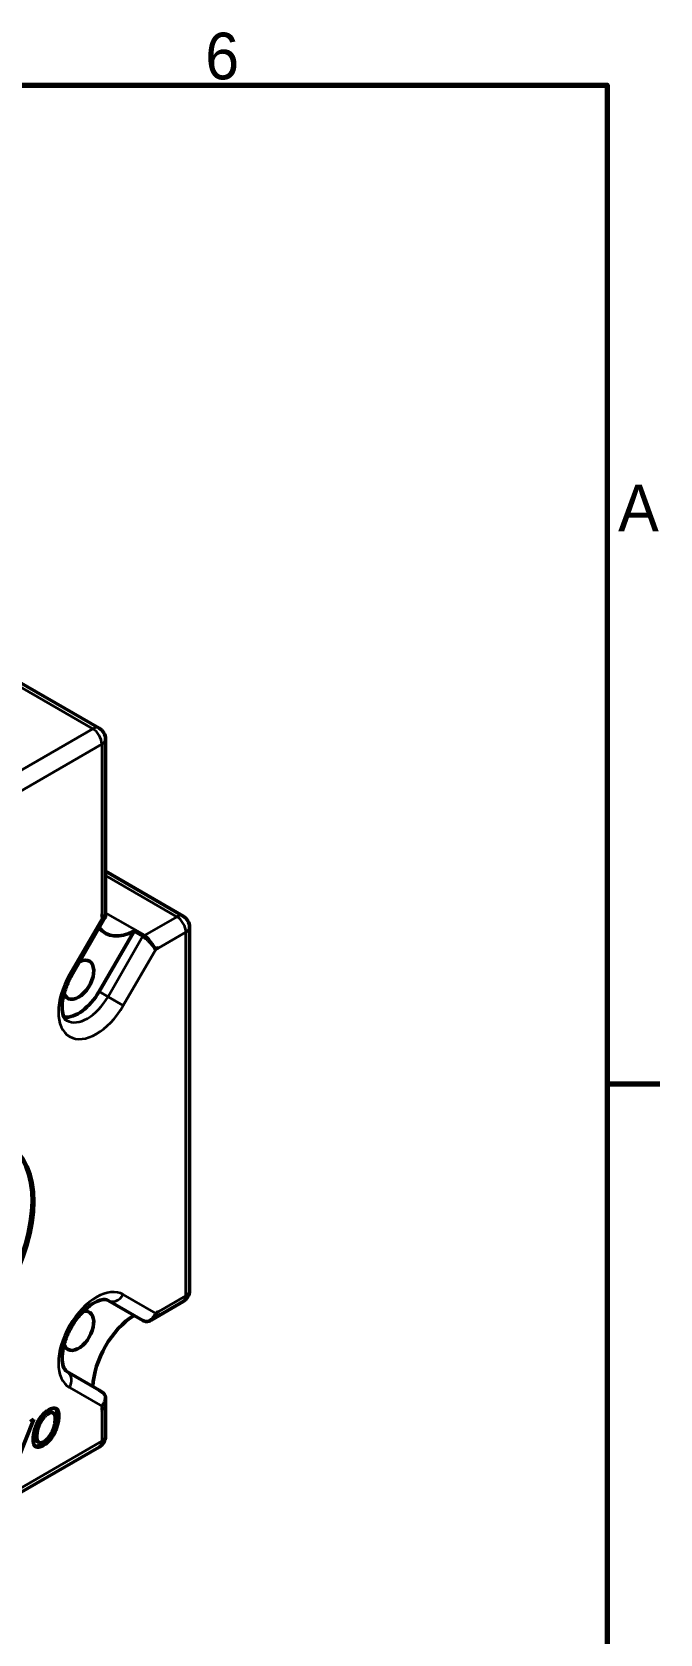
# Model space of a CAD drawing. Header units: millimetres. Extents: x -582 to 755, y -119 to 351.
# Drawn here: x -123.7 to -74.1, y 216.4 to 343 of the extents above; entities that cross this region are included whole.
import ezdxf

# ---------------------------------------------------------------- set-up
doc = ezdxf.new("R2010")
doc.units = ezdxf.units.MM
doc.header["$LTSCALE"] = 1.2
for name, color, linetype, lineweight in [('경계(ISO)', 7, 'Continuous', 70), ('외형선(ISO)', 7, 'Continuous', 50), ('좁은 외형선(ISO)', 7, 'Continuous', 35)]:
    doc.layers.add(name, color=color, linetype=linetype, lineweight=lineweight)
doc.styles.add('레이블 문자 (JIS)', font='')
doc.styles.get('레이블 문자 (JIS)').set_extended_font_data('Gulim')

# ---------------------------------------------------------------- blocks, each defined once
blk = doc.blocks.new('경계 Default Border')
at = {"layer": '경계(ISO)'}
blk.add_line((410, 222.75), (413.4, 222.75), dxfattribs=at)
at = {"layer": '경계(ISO)', "flags": 128}
blk.add_lwpolyline([(10, 10), (10, 287), (410, 287), (410, 10), (10, 10)], dxfattribs=at)
at = {"layer": '경계(ISO)', "char_height": 3, "attachment_point": 7, "style": '레이블 문자 (JIS)'}
for s, insert in [('6', (384.15, 287.33)), ('A', (410.71, 258.29))]:
    blk.add_mtext(s, dxfattribs=dict(at, insert=insert))

msp = doc.modelspace()

# ---------------------------------------------------------------- linework, layer by layer
at = {"layer": '외형선(ISO)', "color": 0}
for p, q in [((-118.4261, 287.9977), (-126.9114, 292.8966)), ((-117.9261, 273.1695), (-117.9261, 287.1316)), ((-111.7793, 273.1374), (-117.9261, 276.6863)), ((-120.6094, 268.4259), (-117.9405, 273.0485)), ((-118.219, 273.2218), (-118.2002, 273.2543)), ((-118.2002, 273.2543), (-118.2005, 273.2545)), ((-115.6732, 271.9483), (-118.4325, 267.1691)), ((-115.6732, 271.9483), (-114.9661, 271.5401)), ((-111.2793, 272.2714), (-111.2793, 243.5307)), ((-113.7002, 270.6562), (-113.719, 270.6237)), ((-113.7002, 270.6562), (-113.7005, 270.6564)), ((-117.7254, 242.7527), (-114.9661, 241.1596)), ((-111.7793, 242.6647), (-114.3249, 241.195)), ((-113.7002, 241.8722), (-113.719, 241.883)), ((-118.4261, 235.6517), (-120.9754, 237.1235)), ((-117.9261, 234.9575), (-117.9261, 232.0181)), ((-123.5921, 233.3547), (-124.8545, 230.1764)), ((-123.89, 233.1827), (-123.5921, 233.3547)), ((-122.0657, 233.8525), (-122.2071, 233.9341)), ((-118.219, 234.0888), (-118.2002, 234.0779)), ((-118.4261, 231.1521), (-143.3163, 216.7817)), ((-123.1912, 231.52), (-123.3326, 231.6016))]:
    msp.add_line(p, q, dxfattribs=at)
for centre, start, end in [((-118.9261, 287.1316), 0, 60), ((-112.2793, 272.2714), 0, 60), ((-112.2793, 243.5307), 300, 0), ((-118.9261, 232.0181), 300, 0)]:
    msp.add_arc(centre, 1, start, end, dxfattribs=at)
for centre, major_axis, ratio, start_param, end_param in [((-118.9261, 273.63), (0.7071, 1.2247), 0.57735027, 4.71238898, 4.73897387), ((-113.2693, 276.5988), (-3.5, -6.0622), 0.57735027, 5.58496283, 5.63072541), ((-118.9261, 273.3413), (0.9964, -0.267), 0.31783725, 5.65761394, 6.11557164), ((-115.532, 275.9456), (-2.4, -4.1569), 0.57735027, 6.05116422, 7.02697731), ((-120.0575, 268.1073), (-0.85, -1.4722), 0.57735027, 5.80916247, 10.13138411), ((-114.6761, 270.8876), (-0.7294, 0.7294), 0.31783725, 3.91689916, 4.37485685), ((-113.2693, 276.5988), (3.5, 6.0622), 0.57735027, 3.79405255, 3.83981513), ((-120.0575, 268.1073), (-1.625, -2.8146), 0.57735027, 0.26556484, 1.57079633), ((-130.8055, 246.5517), (5, 8.6603), 0.57735027, 3.15573526, 6.2690427), ((-120.0575, 240.3464), (0.85, 1.4722), 0.57735027, 2.66756982, 6.75720814), ((-115.532, 237.7336), (2.4, 4.1569), 0.57735027, 0.82700432, 2.31458833), ((-114.6761, 242.1469), (0, -1.0668), 0.71743894, 0.64527198, 1.10322967), ((-113.2693, 236.4272), (3.5, 6.0622), 0.57735027, 0.87257385, 0.91833643), ((-118.9261, 234.7857), (1.2071, -0.6969), 0.71743894, 1.17428215, 1.57079633), ((-113.2693, 236.4272), (3.5, 6.0622), 0.57735027, 2.22325622, 2.2690188), ((-118.9261, 234.7857), (-0.9239, -0.5334), 0.71743894, 2.03836298, 2.49632067)]:
    msp.add_ellipse(centre, major_axis=major_axis, ratio=ratio, start_param=start_param, end_param=end_param, dxfattribs=at)
msp.add_ellipse((-130.6641, 246.4701), major_axis=(-5, -8.6603), ratio=0.57735027, dxfattribs=at)
for points, degree in [([(-118.1681, 272.9395), (-118.17, 272.9623), (-118.1725, 272.9855), (-118.1754, 273.0087)], 3), ([(-117.9257, 273.1059), (-117.9252, 273.0756), (-117.9362, 273.0484), (-117.9579, 273.0253)], 3), ([(-113.9929, 270.5289), (-113.8947, 270.5679), (-113.797, 270.6107), (-113.7005, 270.6564)], 3), ([(-113.9254, 270.555), (-113.9469, 270.5459), (-113.9695, 270.5371), (-113.9929, 270.5289)], 3), ([(-113.9929, 241.6661), (-113.9695, 241.6818), (-113.9469, 241.6977), (-113.9254, 241.7135)], 3), ([(-118.1754, 234.3522), (-118.1725, 234.3788), (-118.17, 234.4063), (-118.1681, 234.4344)], 3), ([(-123.6475, 231.741), (-123.6475, 232.077), (-123.4761, 232.7598), (-123.3151, 233.0808)], 2), ([(-123.2539, 233.0974), (-123.3682, 232.8495), (-123.4911, 232.3006), (-123.4911, 232.0466)], 2), ([(-123.3151, 233.0808), (-123.1592, 233.3907), (-122.6951, 233.9246), (-122.4198, 234.0835)], 2), ([(-122.6045, 233.8723), (-122.8088, 233.7543), (-123.1361, 233.3494), (-123.2539, 233.0974)], 2), ([(-122.4631, 233.7906), (-122.6674, 233.6726), (-122.9947, 233.2677), (-123.1125, 233.0158)], 2), ([(-122.2071, 233.9341), (-122.3522, 234.0179), (-122.6045, 233.8723)], 2), ([(-121.9089, 233.4147), (-121.9089, 233.7506), (-122.2016, 233.9416), (-122.4631, 233.7906)], 2), ([(-122.4198, 234.0835), (-122.0423, 234.3015), (-121.6111, 234.0745), (-121.6111, 233.6326)], 2), ([(-122.1514, 232.3449), (-122.0319, 232.6019), (-121.9089, 233.1347), (-121.9089, 233.4147)], 2), ([(-121.7525, 233.7143), (-121.7525, 233.3944), (-121.9187, 232.7045), (-122.0781, 232.3886)], 2), ([(-121.6111, 233.6326), (-121.6111, 233.3127), (-121.7773, 232.6228), (-121.9366, 232.3069)], 2), ([(-121.8935, 234.2142), (-121.7525, 234.0716), (-121.7525, 233.7143)], 2), ([(-123.1125, 233.0158), (-123.2267, 232.7678), (-123.3497, 232.2189), (-123.3497, 231.965)], 2), ([(-123.3497, 231.965), (-123.3497, 231.6251), (-123.057, 231.4301), (-122.7938, 231.5821)], 2), ([(-122.0781, 232.3886), (-122.2391, 232.0636), (-122.6963, 231.5337), (-122.982, 231.3688)], 2), ([(-121.9366, 232.3069), (-122.0977, 231.982), (-122.5549, 231.4521), (-122.8406, 231.2871)], 2), ([(-122.7938, 231.5821), (-122.5929, 231.698), (-122.2639, 232.102), (-122.1514, 232.3449)], 2), ([(-122.8406, 231.2871), (-123.2198, 231.0682), (-123.6475, 231.3011), (-123.6475, 231.741)], 2), ([(-122.982, 231.3688), (-123.3026, 231.1837), (-123.505, 231.2383)], 2)]:
    msp.add_open_spline(points, degree=degree, dxfattribs=at)
for points, degree, knots in [([(-117.9261, 273.1695), (-117.9261, 273.1653), (-117.9261, 273.161), (-117.9261, 273.1525), (-117.9261, 273.1482), (-117.9261, 273.1397), (-117.926, 273.1355), (-117.9259, 273.127), (-117.9259, 273.1228), (-117.9258, 273.1143), (-117.9258, 273.1101), (-117.9257, 273.1059)], 3, [4.7123889804, 4.7123889804, 4.7123889804, 4.7123889804, 4.7157012607, 4.7157012607, 4.719013541, 4.719013541, 4.7223258212, 4.7223258212, 4.7256381015, 4.7256381015, 4.7289503818, 4.7289503818, 4.7289503818, 4.7289503818]), ([(-114.2158, 270.8648), (-114.2834, 270.9493), (-114.3594, 271.0352), (-114.5255, 271.2041), (-114.6147, 271.2857), (-114.7943, 271.4303), (-114.8826, 271.4918), (-114.9661, 271.5401)], 3, [-0.106929851, -0.106929851, -0.106929851, -0.106929851, -0.071810213, -0.071810213, -0.035687091, -0.035687091, -0.000240296, -0.000240296, -0.000240296, -0.000240296]), ([(-120.9754, 264.8844), (-121.0409, 264.9222), (-121.1023, 264.9769), (-121.2329, 265.1974), (-121.2961, 265.3654), (-121.3582, 265.7823), (-121.3647, 266.0144), (-121.3166, 266.5345), (-121.261, 266.8232), (-121.0834, 267.4286), (-120.9595, 267.7459), (-120.7456, 268.1806), (-120.6795, 268.3044), (-120.6094, 268.4259)], 3, [0.78539816, 0.78539816, 0.78539816, 0.78539816, 1.09955743, 1.09955743, 1.41371669, 1.41371669, 1.6831835, 1.6831835, 1.95794856, 1.95794856, 2.24160896, 2.24160896, 2.35619449, 2.35619449, 2.35619449, 2.35619449]), ([(-120.9754, 237.1235), (-121.0409, 237.1613), (-121.1023, 237.216), (-121.2354, 237.4408), (-121.3009, 237.6178), (-121.36, 238.0511), (-121.364, 238.286), (-121.3105, 238.8108), (-121.2519, 239.1015), (-121.0684, 239.7094), (-120.9415, 240.0271), (-120.6289, 240.6506), (-120.4424, 240.956), (-120.0324, 241.5156), (-119.8092, 241.7698), (-119.3586, 242.197), (-119.1314, 242.3716), (-118.7097, 242.6293), (-118.5145, 242.715), (-118.1818, 242.812), (-118.046, 242.8233), (-117.8465, 242.8079), (-117.7817, 242.7852), (-117.7254, 242.7527)], 3, [0.78539816, 0.78539816, 0.78539816, 0.78539816, 1.09955743, 1.09955743, 1.42585476, 1.42585476, 1.69518397, 1.69518397, 1.97036865, 1.97036865, 2.25435179, 2.25435179, 2.54299548, 2.54299548, 2.83080822, 2.83080822, 3.11229077, 3.11229077, 3.38430525, 3.38430525, 3.65700126, 3.65700126, 3.92699082, 3.92699082, 3.92699082, 3.92699082]), ([(-114.9661, 241.1596), (-114.8888, 241.115), (-114.8073, 241.0887), (-114.6453, 241.0739), (-114.5663, 241.0844), (-114.3899, 241.1464), (-114.2969, 241.2096), (-114.2158, 241.2946)], 3, [-0.106918268, -0.106918268, -0.106918268, -0.106918268, -0.074034505, -0.074034505, -0.042224925, -0.042224925, -0.000014896, -0.000014896, -0.000014896, -0.000014896]), ([(-114.3249, 241.195), (-114.3284, 241.193), (-114.3319, 241.191), (-114.3389, 241.1869), (-114.3424, 241.1849), (-114.3494, 241.1808), (-114.3529, 241.1787), (-114.3599, 241.1746), (-114.3634, 241.1725), (-114.3704, 241.1684), (-114.3739, 241.1663), (-114.3774, 241.1642)], 3, [3.1415926536, 3.1415926536, 3.1415926536, 3.1415926536, 3.1447155251, 3.1447155251, 3.1478383966, 3.1478383966, 3.1509612681, 3.1509612681, 3.1540841397, 3.1540841397, 3.1572070112, 3.1572070112, 3.1572070112, 3.1572070112]), ([(-117.9579, 234.8132), (-117.9303, 234.9072), (-117.9199, 235.0008), (-117.9366, 235.1707), (-117.9599, 235.2467), (-117.9988, 235.3154)], 3, [-0.1069298508, -0.1069298508, -0.1069298508, -0.1069298508, -0.071810213, -0.071810213, -0.0402422141, -0.0402422141, -0.0402422141, -0.0402422141]), ([(-117.9257, 235.0183), (-117.9258, 235.0142), (-117.9258, 235.0102), (-117.9259, 235.002), (-117.926, 234.9979), (-117.926, 234.9898), (-117.9261, 234.9858), (-117.9261, 234.9777), (-117.9261, 234.9736), (-117.9261, 234.9656), (-117.9261, 234.9615), (-117.9261, 234.9575)], 3, [4.6967746228, 4.6967746228, 4.6967746228, 4.6967746228, 4.6998974943, 4.6998974943, 4.7030203658, 4.7030203658, 4.7061432373, 4.7061432373, 4.7092661089, 4.7092661089, 4.7123889804, 4.7123889804, 4.7123889804, 4.7123889804]), ([(-123.4911, 232.0466), (-123.4911, 231.7067), (-123.3388, 231.6052), (-123.3326, 231.6016)], 2, [0, 0, 0, 1, 1.04100946, 1.04100946, 1.04100946])]:
    msp.add_open_spline(points, degree=degree, knots=knots, dxfattribs=at)
at = {"layer": '좁은 외형선(ISO)', "color": 0}
for p, q in [((-127.4114, 292.8471), (-118.9261, 287.9481)), ((-118.9261, 287.9481), (-143.8163, 273.5778)), ((-143.1092, 272.353), (-118.219, 286.7234)), ((-118.219, 286.7234), (-118.219, 273.2218)), ((-117.9261, 276.3481), (-112.2793, 273.0879)), ((-118.1754, 273.0087), (-120.7683, 268.5176)), ((-114.8249, 271.6182), (-117.9261, 273.4087)), ((-112.2793, 273.0879), (-114.8249, 271.6182)), ((-114.9661, 271.5401), (-117.7254, 266.7608)), ((-113.719, 270.6237), (-111.5722, 271.8631)), ((-111.5722, 243.1225), (-111.5722, 271.8631)), ((-116.5183, 266.0639), (-113.9254, 270.555)), ((-120.7683, 268.5176), (-120.6094, 268.4259)), ((-117.7254, 266.7608), (-118.4325, 267.1691)), ((-116.5183, 266.0639), (-117.7254, 266.7608)), ((-113.9254, 241.7135), (-116.5183, 243.2105)), ((-111.5722, 243.1225), (-113.719, 241.883)), ((-120.7683, 235.8493), (-118.1754, 234.3522)), ((-123.1125, 233.0158), (-123.2539, 233.0974)), ((-122.4631, 233.7906), (-122.6045, 233.8723)), ((-121.6111, 233.6326), (-121.7525, 233.7143)), ((-118.219, 234.0888), (-118.219, 231.6099)), ((-123.3497, 231.965), (-123.4911, 232.0466)), ((-121.9366, 232.3069), (-122.0781, 232.3886)), ((-118.219, 231.6099), (-143.1092, 217.2395)), ((-122.8406, 231.2871), (-122.982, 231.3688))]:
    msp.add_line(p, q, dxfattribs=at)
for centre, major_axis, ratio, start_param, end_param in [((-118.9261, 287.1316), (0.5, 0.866), 0.57735027, 0, 0.78539816), ((-118.9261, 287.1316), (-0.5, 0.866), 0.57735027, 3.92699082, 5.49778714), ((-118.9261, 287.1316), (1, 0), 0.57735027, 5.49778714, 6.28318531), ((-118.9261, 273.1695), (1, 0), 0.57735027, 6.03061241, 6.28318531), ((-112.2793, 272.2714), (0.5, 0.866), 0.57735027, 0, 0.78539816), ((-112.2793, 272.2714), (-0.5, 0.866), 0.57735027, 3.92699082, 5.49778714), ((-114.8249, 275.5374), (-2.4, -4.1569), 0.57735027, 0.743792, 0.78539816), ((-114.8249, 270.8017), (-0.5, 0.866), 0.57735027, 4.45981608, 5.49778714), ((-112.2793, 272.2714), (1, 0), 0.57735027, 5.49778714, 6.28318531), ((-118.6433, 267.2908), (-2.125, -3.6806), 0.57735027, 4.71238898, 7.85398163), ((-119.3504, 267.699), (-1.625, -2.8146), 0.57735027, 0, 1.57079633), ((-118.6433, 239.5299), (2.125, 3.6806), 0.57735027, 0, 3.14159265), ((-112.2793, 243.5307), (1, 0), 0.57735027, 5.49778714, 6.28318531), ((-117.2254, 243.6187), (-0.5, -0.866), 0.81649658, 0, 1.57079633), ((-112.2793, 243.5307), (0.5, -0.866), 0.57735027, 0, 0.78539816), ((-114.8249, 242.061), (0.5, -0.866), 0.57735027, 0, 0.2525729), ((-121.4754, 236.2575), (0.5, 0.866), 0.81649658, 4.71238898, 6.28318531), ((-118.9261, 234.9575), (1, 0), 0.57735027, 6.03061241, 6.28318531), ((-118.9261, 232.0181), (1, 0), 0.57735027, 5.49778714, 6.28318531), ((-118.9261, 232.0181), (0.5, -0.866), 0.57735027, 0, 0.78539816)]:
    msp.add_ellipse(centre, major_axis=major_axis, ratio=ratio, start_param=start_param, end_param=end_param, dxfattribs=at)

# ---------------------------------------------------------------- block references
at = {"color": 0, "xscale": 1.2289725, "yscale": 1.2289725, "zscale": 1.2289725}
msp.add_blockref('경계 Default Border', (-582.1554, -13.8689), dxfattribs=at)

doc.saveas('drawing.dxf')
